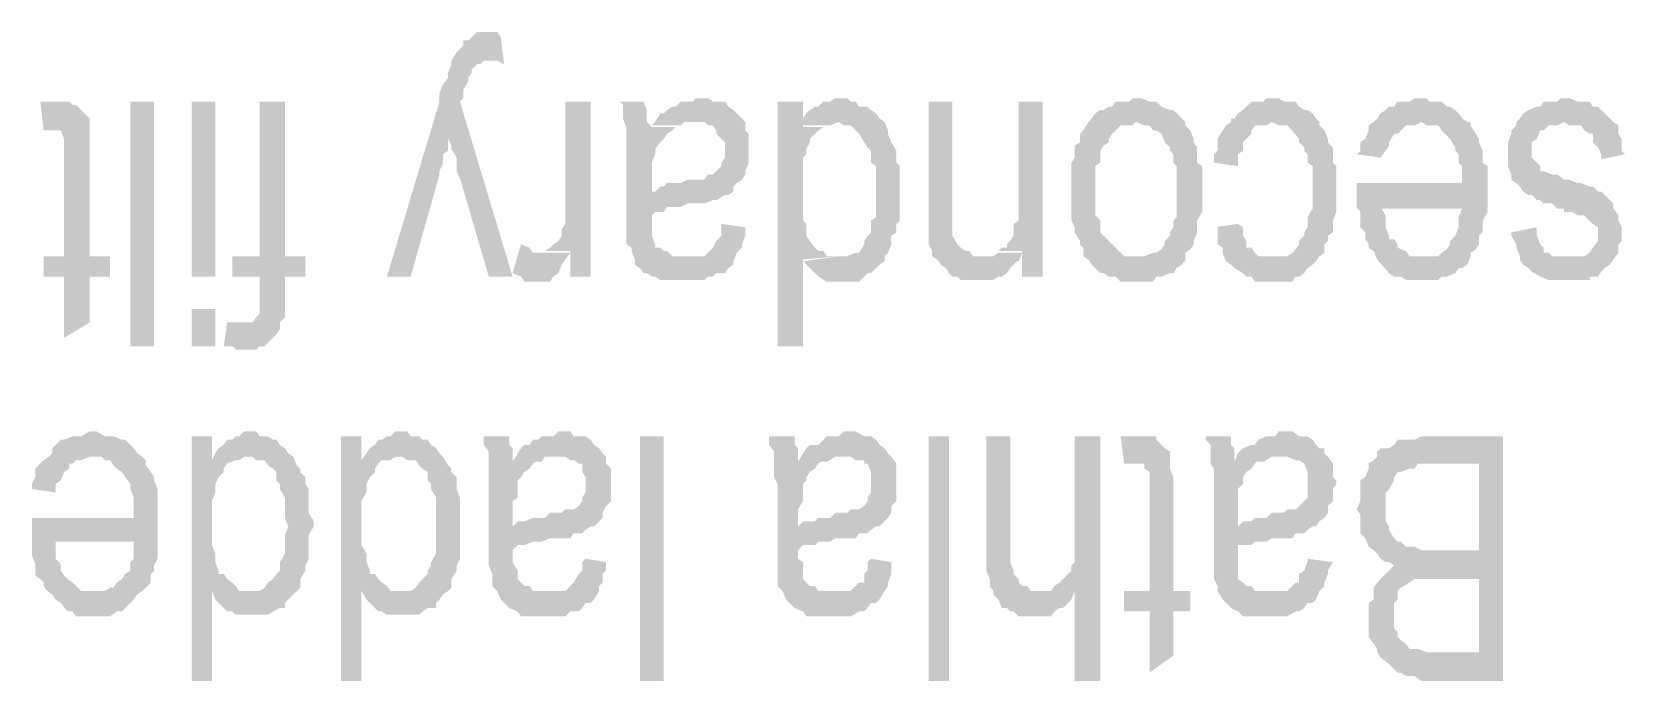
# Model space of a CAD drawing. Header units: feet. Extents: x -99009 to 3252343, y -11094690 to 9035152.
# Drawn here: x 1667632.8 to 1667961.6, y -1993788.1 to -1993654.2 of the extents above; entities that cross this region are included whole.
import ezdxf

# ---------------------------------------------------------------- set-up
doc = ezdxf.new("R2010")
doc.units = ezdxf.units.FT
doc.layers.add('H', color=7, linetype='Continuous', lineweight=0)

msp = doc.modelspace()

# ---------------------------------------------------------------- hatches: boundary and pattern name
at = {"layer": 'H', "linetype": 'Continuous'}
for points in [[(1667730.28041, -1993660.8868), (1667728.86943, -1993660.19125), (1667719.40992, -1993660.19125), (1667720.46318, -1993658.42256), (1667721.15873, -1993657.727), (1667721.85429, -1993657.03145), (1667721.85429, -1993655.97819), (1667722.90755, -1993655.97819), (1667723.6031, -1993655.28263), (1667724.65637, -1993654.22937), (1667728.86943, -1993654.22937), (1667729.56498, -1993655.28263), (1667730.28041, -1993660.8868)], [(1667706.09506, -1993704.70659), (1667716.94567, -1993668.59749), (1667716.94567, -1993666.84868), (1667717.6611, -1993665.07998), (1667718.71436, -1993663.68888), (1667718.71436, -1993662.63562), (1667719.40992, -1993660.8868), (1667719.40992, -1993660.19125), (1667726.06735, -1993660.19125), (1667725.37179, -1993660.8868), (1667724.65637, -1993660.8868), (1667723.6031, -1993661.94006), (1667723.6031, -1993662.63562), (1667722.90755, -1993663.68888), (1667722.90755, -1993664.38443), (1667721.85429, -1993666.13325), (1667721.85429, -1993667.90194), (1667721.15873, -1993668.59749), (1667718.71436, -1993676.30819), (1667718.71436, -1993678.75256), (1667717.6611, -1993679.46798), (1667717.6611, -1993681.2168), (1667716.94567, -1993682.96562), (1667716.94567, -1993683.66117), (1667710.9838, -1993704.70659), (1667706.09506, -1993704.70659)], [(1667635.26796, -1993674.55937), (1667634.5724, -1993668.59749), (1667640.53428, -1993668.59749), (1667641.22983, -1993669.29304), (1667641.94526, -1993669.29304), (1667642.99852, -1993670.34631), (1667643.69408, -1993671.04186), (1667644.74734, -1993672.09513), (1667644.74734, -1993674.55937), (1667635.26796, -1993674.55937)], [(1667653.15359, -1993719.07472), (1667653.15359, -1993668.59749), (1667658.0622, -1993668.59749), (1667658.0622, -1993719.07472), (1667653.15359, -1993719.07472)], [(1667665.77289, -1993704.70659), (1667665.77289, -1993668.59749), (1667670.68151, -1993668.59749), (1667670.68151, -1993704.70659), (1667665.77289, -1993704.70659)], [(1667678.3922, -1993714.16611), (1667679.08775, -1993713.11284), (1667679.80318, -1993712.41729), (1667679.80318, -1993704.70659), (1667674.17914, -1993704.70659), (1667674.17914, -1993700.49353), (1667679.80318, -1993700.49353), (1667679.80318, -1993668.59749), (1667685.04963, -1993668.59749), (1667685.04963, -1993700.49353), (1667689.26269, -1993700.49353), (1667689.26269, -1993704.70659), (1667685.04963, -1993704.70659), (1667685.04963, -1993713.11284), (1667683.99637, -1993714.16611), (1667678.3922, -1993714.16611)], [(1667727.12061, -1993704.70659), (1667721.15873, -1993684.37659), (1667720.46318, -1993682.96562), (1667720.46318, -1993680.16353), (1667719.40992, -1993678.41472), (1667719.40992, -1993677.69929), (1667718.71436, -1993676.30819), (1667721.15873, -1993668.59749), (1667732.02922, -1993704.70659), (1667727.12061, -1993704.70659)], [(1667743.95298, -1993704.70659), (1667743.95298, -1993699.44027), (1667738.68665, -1993699.44027), (1667739.73992, -1993698.74472), (1667740.43547, -1993698.04917), (1667741.48873, -1993697.33374), (1667742.18429, -1993696.28048), (1667742.18429, -1993694.88937), (1667742.89971, -1993693.83611), (1667742.89971, -1993668.59749), (1667748.14616, -1993668.59749), (1667748.14616, -1993704.70659), (1667743.95298, -1993704.70659)], [(1667762.51429, -1993705.40215), (1667761.46102, -1993704.70659), (1667760.76547, -1993704.70659), (1667759.71221, -1993703.99117), (1667759.01665, -1993703.99117), (1667758.3211, -1993702.9379), (1667757.26784, -1993702.24235), (1667757.26784, -1993701.18909), (1667756.57228, -1993699.44027), (1667756.57228, -1993698.74472), (1667755.51902, -1993698.04917), (1667755.51902, -1993673.84394), (1667754.80359, -1993672.09513), (1667754.80359, -1993669.29304), (1667754.10804, -1993668.59749), (1667759.01665, -1993668.59749), (1667759.71221, -1993670.34631), (1667759.71221, -1993672.81055), (1667760.76547, -1993673.84394), (1667765.67408, -1993673.84394), (1667764.97853, -1993674.55937), (1667763.92527, -1993675.25492), (1667763.22971, -1993676.30819), (1667762.51429, -1993677.00374), (1667761.46102, -1993678.41472), (1667761.46102, -1993679.46798), (1667760.76547, -1993681.2168), (1667760.76547, -1993687.17868), (1667776.54457, -1993687.87423), (1667775.84902, -1993687.87423), (1667774.08033, -1993688.92749), (1667773.38478, -1993688.92749), (1667771.63596, -1993689.62305), (1667768.13832, -1993689.62305), (1667766.72735, -1993690.3186), (1667763.92527, -1993690.3186), (1667763.22971, -1993691.37186), (1667761.46102, -1993691.37186), (1667760.76547, -1993692.08729), (1667760.76547, -1993696.28048), (1667761.46102, -1993698.04917), (1667761.46102, -1993698.74472), (1667762.51429, -1993698.74472), (1667763.22971, -1993699.44027), (1667763.92527, -1993699.44027), (1667764.97853, -1993700.49353), (1667767.4229, -1993700.49353), (1667777.59784, -1993701.18909), (1667777.59784, -1993702.24235), (1667776.54457, -1993702.9379), (1667775.84902, -1993703.99117), (1667774.08033, -1993703.99117), (1667773.38478, -1993704.70659), (1667772.33151, -1993704.70659), (1667771.63596, -1993705.40215), (1667762.51429, -1993705.40215)], [(1667776.54457, -1993687.87423), (1667760.76547, -1993687.17868), (1667761.46102, -1993687.17868), (1667762.51429, -1993686.12541), (1667763.22971, -1993686.12541), (1667763.92527, -1993685.42986), (1667766.72735, -1993685.42986), (1667768.13832, -1993684.71443), (1667771.63596, -1993684.71443), (1667772.33151, -1993683.66117), (1667773.38478, -1993683.66117), (1667774.08033, -1993682.96562), (1667775.13359, -1993681.91235), (1667775.13359, -1993681.2168), (1667775.84902, -1993680.16353), (1667775.84902, -1993677.00374), (1667775.13359, -1993676.30819), (1667774.08033, -1993675.25492), (1667774.08033, -1993674.55937), (1667773.38478, -1993673.5061), (1667772.33151, -1993673.5061), (1667771.63596, -1993672.81055), (1667761.46102, -1993672.81055), (1667762.51429, -1993671.04186), (1667763.22971, -1993671.04186), (1667763.92527, -1993670.34631), (1667764.97853, -1993669.65076), (1667765.67408, -1993669.65076), (1667766.72735, -1993668.59749), (1667769.19159, -1993668.59749), (1667769.88714, -1993667.90194), (1667772.33151, -1993667.90194), (1667773.38478, -1993668.59749), (1667775.84902, -1993668.59749), (1667776.54457, -1993669.65076), (1667777.59784, -1993670.34631), (1667778.29339, -1993671.04186), (1667779.34665, -1993672.09513), (1667780.04221, -1993672.81055), (1667780.04221, -1993674.55937), (1667780.75763, -1993675.25492), (1667780.75763, -1993681.2168), (1667780.04221, -1993682.96562), (1667780.04221, -1993683.66117), (1667779.34665, -1993684.71443), (1667778.29339, -1993685.42986), (1667777.59784, -1993686.12541), (1667777.59784, -1993687.17868), (1667776.54457, -1993687.87423)], [(1667786.69964, -1993719.07472), (1667786.69964, -1993668.59749), (1667791.96596, -1993668.59749), (1667791.96596, -1993673.84394), (1667796.17902, -1993673.84394), (1667795.12576, -1993674.55937), (1667794.4302, -1993675.25492), (1667793.37694, -1993676.30819), (1667793.37694, -1993677.00374), (1667792.66151, -1993678.41472), (1667792.66151, -1993679.46798), (1667791.96596, -1993680.16353), (1667791.96596, -1993693.14055), (1667792.66151, -1993693.83611), (1667792.66151, -1993696.28048), (1667793.37694, -1993697.33374), (1667794.4302, -1993698.74472), (1667795.12576, -1993699.44027), (1667796.17902, -1993699.44027), (1667796.87457, -1993700.49353), (1667799.31894, -1993700.49353), (1667791.96596, -1993701.18909), (1667791.96596, -1993719.07472), (1667786.69964, -1993719.07472)], [(1667791.96596, -1993673.5061), (1667791.96596, -1993672.09513), (1667792.66151, -1993671.04186), (1667793.37694, -1993670.34631), (1667794.4302, -1993669.65076), (1667795.12576, -1993669.65076), (1667796.17902, -1993668.59749), (1667797.57012, -1993668.59749), (1667798.62339, -1993667.90194), (1667801.08763, -1993667.90194), (1667801.78318, -1993668.59749), (1667802.83645, -1993668.59749), (1667803.532, -1993669.65076), (1667805.28082, -1993669.65076), (1667805.99624, -1993670.34631), (1667807.04951, -1993671.04186), (1667807.74506, -1993672.09513), (1667808.79833, -1993672.81055), (1667799.31894, -1993672.81055), (1667797.57012, -1993673.5061), (1667791.96596, -1993673.5061)], [(1667824.55756, -1993705.40215), (1667823.862, -1993704.70659), (1667822.80874, -1993704.70659), (1667822.11319, -1993703.99117), (1667821.41763, -1993702.9379), (1667820.36437, -1993702.24235), (1667819.66882, -1993701.18909), (1667818.61555, -1993700.49353), (1667818.61555, -1993699.44027), (1667817.90013, -1993698.04917), (1667817.90013, -1993668.59749), (1667822.80874, -1993668.59749), (1667822.80874, -1993696.28048), (1667823.862, -1993698.04917), (1667824.55756, -1993698.74472), (1667825.61082, -1993699.44027), (1667826.32625, -1993699.44027), (1667827.0218, -1993700.49353), (1667828.77062, -1993700.49353), (1667836.48131, -1993701.18909), (1667835.42804, -1993702.24235), (1667834.73249, -1993702.9379), (1667834.03694, -1993703.99117), (1667832.98367, -1993704.70659), (1667832.28812, -1993704.70659), (1667831.23486, -1993705.40215), (1667824.55756, -1993705.40215)], [(1667837.17686, -1993704.70659), (1667837.17686, -1993699.44027), (1667832.28812, -1993699.44027), (1667832.98367, -1993698.74472), (1667834.03694, -1993698.74472), (1667834.03694, -1993698.04917), (1667834.73249, -1993697.33374), (1667835.42804, -1993696.28048), (1667835.42804, -1993693.83611), (1667836.48131, -1993693.14055), (1667836.48131, -1993668.59749), (1667841.38992, -1993668.59749), (1667841.38992, -1993704.70659), (1667837.17686, -1993704.70659)], [(1667857.52674, -1993705.75986), (1667856.47347, -1993704.70659), (1667855.06249, -1993704.70659), (1667854.00923, -1993703.99117), (1667853.31368, -1993703.99117), (1667852.26041, -1993702.9379), (1667851.56486, -1993702.24235), (1667850.84943, -1993701.18909), (1667849.79617, -1993700.49353), (1667849.79617, -1993698.74472), (1667849.10062, -1993698.04917), (1667849.10062, -1993697.33374), (1667848.04735, -1993695.58492), (1667848.04735, -1993694.53166), (1667847.3518, -1993693.14055), (1667847.3518, -1993681.2168), (1667848.04735, -1993680.16353), (1667848.04735, -1993677.69929), (1667849.10062, -1993677.00374), (1667849.10062, -1993675.25492), (1667849.79617, -1993674.55937), (1667850.84943, -1993672.81055), (1667851.56486, -1993672.09513), (1667852.26041, -1993671.04186), (1667853.31368, -1993670.34631), (1667854.00923, -1993670.34631), (1667855.06249, -1993669.65076), (1667855.75805, -1993669.65076), (1667856.47347, -1993668.59749), (1667859.27555, -1993668.59749), (1667859.97111, -1993667.90194), (1667861.71992, -1993667.90194), (1667863.46874, -1993668.59749), (1667864.87972, -1993668.59749), (1667865.93298, -1993669.65076), (1667867.6818, -1993670.34631), (1667868.37735, -1993670.34631), (1667869.09278, -1993671.04186), (1667870.14604, -1993672.09513), (1667870.84159, -1993672.81055), (1667860.66666, -1993672.81055), (1667859.97111, -1993673.5061), (1667857.52674, -1993673.5061), (1667856.47347, -1993674.55937), (1667855.75805, -1993675.25492), (1667855.06249, -1993676.30819), (1667855.06249, -1993677.00374), (1667854.00923, -1993677.69929), (1667853.31368, -1993678.75256), (1667853.31368, -1993681.2168), (1667852.26041, -1993681.91235), (1667852.26041, -1993692.08729), (1667853.31368, -1993693.14055), (1667853.31368, -1993695.58492), (1667854.00923, -1993696.28048), (1667855.06249, -1993697.33374), (1667855.75805, -1993698.04917), (1667856.47347, -1993698.74472), (1667857.52674, -1993699.79798), (1667858.22229, -1993700.49353), (1667860.66666, -1993700.49353), (1667870.84159, -1993701.18909), (1667870.14604, -1993702.24235), (1667869.09278, -1993702.9379), (1667868.37735, -1993703.99117), (1667867.6818, -1993703.99117), (1667865.93298, -1993704.70659), (1667864.87972, -1993704.70659), (1667864.18417, -1993705.75986), (1667857.52674, -1993705.75986)], [(1667881.71208, -1993681.91235), (1667876.80347, -1993681.2168), (1667876.80347, -1993679.46798), (1667877.49902, -1993678.75256), (1667877.49902, -1993676.30819), (1667878.55229, -1993674.55937), (1667879.24784, -1993673.5061), (1667880.30111, -1993672.81055), (1667880.30111, -1993672.09513), (1667880.99666, -1993672.09513), (1667881.71208, -1993671.04186), (1667882.76535, -1993670.34631), (1667883.4609, -1993669.65076), (1667884.51417, -1993668.59749), (1667886.95854, -1993668.59749), (1667887.65409, -1993667.90194), (1667890.11833, -1993667.90194), (1667891.1716, -1993668.59749), (1667893.61597, -1993668.59749), (1667894.33139, -1993669.65076), (1667895.38466, -1993670.34631), (1667896.08021, -1993670.34631), (1667897.13347, -1993671.04186), (1667897.82902, -1993672.09513), (1667898.52458, -1993672.81055), (1667888.70735, -1993672.81055), (1667887.65409, -1993673.5061), (1667885.20972, -1993673.5061), (1667884.51417, -1993674.55937), (1667884.51417, -1993675.25492), (1667883.4609, -1993676.30819), (1667882.76535, -1993677.00374), (1667882.76535, -1993678.75256), (1667881.71208, -1993679.46798), (1667881.71208, -1993681.91235)], [(1667911.14388, -1993680.16353), (1667906.23527, -1993679.46798), (1667906.9507, -1993678.75256), (1667906.9507, -1993677.00374), (1667908.00396, -1993676.30819), (1667908.69951, -1993674.55937), (1667908.69951, -1993673.5061), (1667909.75278, -1993672.81055), (1667910.44833, -1993672.09513), (1667911.14388, -1993671.04186), (1667912.19715, -1993670.34631), (1667912.8927, -1993669.65076), (1667913.94597, -1993669.65076), (1667914.66139, -1993668.59749), (1667917.10576, -1993668.59749), (1667918.15903, -1993667.90194), (1667920.62327, -1993667.90194), (1667921.31882, -1993668.59749), (1667923.76319, -1993668.59749), (1667924.81646, -1993669.65076), (1667925.51201, -1993669.65076), (1667926.56527, -1993670.34631), (1667927.2807, -1993671.04186), (1667927.97625, -1993672.09513), (1667929.02952, -1993672.81055), (1667919.57, -1993672.81055), (1667918.15903, -1993673.5061), (1667916.41021, -1993673.5061), (1667915.35694, -1993674.55937), (1667914.66139, -1993675.25492), (1667913.94597, -1993675.25492), (1667912.8927, -1993677.00374), (1667912.8927, -1993677.69929), (1667912.19715, -1993678.75256), (1667911.14388, -1993680.16353)], [(1667959.17674, -1993701.18909), (1667950.05507, -1993700.49353), (1667953.21486, -1993700.49353), (1667954.26813, -1993699.79798), (1667954.96368, -1993698.74472), (1667956.01695, -1993697.33374), (1667956.01695, -1993694.53166), (1667954.96368, -1993693.83611), (1667954.26813, -1993693.14055), (1667953.21486, -1993692.08729), (1667951.80389, -1993692.08729), (1667950.75062, -1993691.37186), (1667949.0018, -1993691.37186), (1667949.0018, -1993690.67631), (1667947.6107, -1993690.67631), (1667946.55743, -1993689.62305), (1667944.80862, -1993689.62305), (1667944.09319, -1993688.92749), (1667943.39764, -1993688.92749), (1667942.34437, -1993687.87423), (1667941.64882, -1993687.87423), (1667940.59556, -1993687.17868), (1667939.9, -1993686.12541), (1667939.18458, -1993685.42986), (1667938.13131, -1993684.71443), (1667938.13131, -1993683.66117), (1667937.43576, -1993681.91235), (1667937.43576, -1993677.00374), (1667938.13131, -1993675.25492), (1667938.13131, -1993674.55937), (1667939.18458, -1993673.5061), (1667939.18458, -1993672.81055), (1667939.9, -1993672.09513), (1667940.59556, -1993671.04186), (1667941.64882, -1993670.34631), (1667943.39764, -1993669.65076), (1667944.09319, -1993669.65076), (1667944.80862, -1993668.59749), (1667947.6107, -1993668.59749), (1667948.30625, -1993667.90194), (1667950.05507, -1993667.90194), (1667951.80389, -1993668.59749), (1667954.26813, -1993668.59749), (1667954.96368, -1993669.65076), (1667956.01695, -1993669.65076), (1667956.7125, -1993670.34631), (1667957.42792, -1993671.04186), (1667958.48119, -1993672.09513), (1667959.17674, -1993672.81055), (1667949.0018, -1993672.81055), (1667947.6107, -1993673.5061), (1667945.86188, -1993673.5061), (1667944.80862, -1993674.55937), (1667944.09319, -1993674.55937), (1667943.39764, -1993676.30819), (1667942.34437, -1993677.00374), (1667942.34437, -1993680.16353), (1667943.39764, -1993681.2168), (1667944.09319, -1993681.91235), (1667944.09319, -1993682.96562), (1667944.80862, -1993682.96562), (1667946.55743, -1993683.66117), (1667947.6107, -1993683.66117), (1667949.0018, -1993684.71443), (1667950.05507, -1993684.71443), (1667951.80389, -1993685.42986), (1667952.51931, -1993685.42986), (1667954.26813, -1993686.12541), (1667954.96368, -1993686.12541), (1667956.01695, -1993687.17868), (1667956.7125, -1993687.17868), (1667957.42792, -1993687.87423), (1667958.48119, -1993688.92749), (1667959.17674, -1993689.62305), (1667959.17674, -1993690.67631), (1667960.23001, -1993692.08729), (1667960.23001, -1993693.14055), (1667960.92556, -1993694.53166), (1667960.92556, -1993697.33374), (1667960.23001, -1993698.04917), (1667960.23001, -1993699.79798), (1667959.17674, -1993701.18909)], [(1667760.76547, -1993673.5061), (1667761.46102, -1993672.81055), (1667767.4229, -1993672.81055), (1667766.72735, -1993673.5061), (1667760.76547, -1993673.5061)], [(1667796.87457, -1993705.75986), (1667795.12576, -1993704.70659), (1667794.4302, -1993703.99117), (1667793.37694, -1993702.9379), (1667792.66151, -1993702.24235), (1667791.96596, -1993701.5468), (1667799.31894, -1993700.49353), (1667801.08763, -1993700.49353), (1667802.83645, -1993699.79798), (1667803.532, -1993699.79798), (1667804.58527, -1993698.04917), (1667804.58527, -1993697.33374), (1667805.28082, -1993696.28048), (1667805.99624, -1993695.58492), (1667805.99624, -1993693.14055), (1667807.04951, -1993692.42513), (1667807.04951, -1993681.91235), (1667805.99624, -1993681.2168), (1667805.99624, -1993678.75256), (1667805.28082, -1993678.057), (1667804.58527, -1993677.00374), (1667803.532, -1993675.25492), (1667802.83645, -1993674.55937), (1667801.78318, -1993673.5061), (1667800.37221, -1993673.5061), (1667799.31894, -1993672.81055), (1667808.79833, -1993672.81055), (1667809.49388, -1993674.55937), (1667809.49388, -1993675.25492), (1667810.18943, -1993677.00374), (1667811.2427, -1993678.75256), (1667811.2427, -1993681.2168), (1667811.93825, -1993681.91235), (1667811.93825, -1993693.14055), (1667811.2427, -1993693.83611), (1667811.2427, -1993695.58492), (1667810.18943, -1993696.28048), (1667810.18943, -1993698.04917), (1667809.49388, -1993699.79798), (1667808.79833, -1993700.49353), (1667808.79833, -1993701.5468), (1667807.74506, -1993702.24235), (1667807.04951, -1993702.9379), (1667805.99624, -1993703.99117), (1667805.28082, -1993703.99117), (1667804.58527, -1993704.70659), (1667803.532, -1993705.75986), (1667796.87457, -1993705.75986)], [(1667870.84159, -1993701.5468), (1667860.66666, -1993700.49353), (1667862.41547, -1993700.49353), (1667864.18417, -1993699.79798), (1667864.87972, -1993699.79798), (1667865.93298, -1993699.08256), (1667866.62853, -1993698.04917), (1667866.62853, -1993697.33374), (1667867.6818, -1993696.28048), (1667867.6818, -1993695.58492), (1667868.37735, -1993694.53166), (1667868.37735, -1993693.14055), (1667869.09278, -1993692.42513), (1667869.09278, -1993681.91235), (1667868.37735, -1993681.2168), (1667868.37735, -1993679.46798), (1667867.6818, -1993678.75256), (1667867.6818, -1993678.057), (1667866.62853, -1993677.00374), (1667865.93298, -1993675.25492), (1667864.87972, -1993674.55937), (1667864.18417, -1993674.55937), (1667863.46874, -1993673.5061), (1667862.41547, -1993673.5061), (1667860.66666, -1993672.81055), (1667870.84159, -1993672.81055), (1667870.84159, -1993673.5061), (1667871.89486, -1993674.55937), (1667872.59041, -1993676.30819), (1667872.59041, -1993677.00374), (1667873.28596, -1993678.057), (1667873.28596, -1993681.2168), (1667874.33923, -1993681.91235), (1667874.33923, -1993691.37186), (1667873.28596, -1993693.14055), (1667873.28596, -1993695.58492), (1667872.59041, -1993697.33374), (1667872.59041, -1993698.04917), (1667871.89486, -1993699.08256), (1667870.84159, -1993699.79798), (1667870.84159, -1993701.5468)], [(1667885.20972, -1993705.75986), (1667884.51417, -1993704.70659), (1667883.4609, -1993704.70659), (1667882.76535, -1993703.99117), (1667880.99666, -1993702.9379), (1667880.30111, -1993702.24235), (1667879.24784, -1993701.5468), (1667888.70735, -1993700.49353), (1667891.86715, -1993700.49353), (1667892.92041, -1993699.79798), (1667893.61597, -1993699.08256), (1667894.33139, -1993698.04917), (1667894.33139, -1993697.33374), (1667895.38466, -1993696.28048), (1667895.38466, -1993695.58492), (1667896.08021, -1993694.53166), (1667896.08021, -1993692.42513), (1667897.13347, -1993690.67631), (1667897.13347, -1993681.91235), (1667896.08021, -1993681.2168), (1667896.08021, -1993679.46798), (1667895.38466, -1993678.75256), (1667895.38466, -1993678.057), (1667894.33139, -1993677.00374), (1667894.33139, -1993676.30819), (1667892.92041, -1993674.55937), (1667891.86715, -1993673.5061), (1667890.11833, -1993673.5061), (1667888.70735, -1993672.81055), (1667898.52458, -1993672.81055), (1667898.52458, -1993673.5061), (1667899.57784, -1993674.55937), (1667900.27339, -1993676.30819), (1667900.27339, -1993677.00374), (1667901.32666, -1993678.057), (1667901.32666, -1993681.2168), (1667902.04208, -1993681.91235), (1667902.04208, -1993691.37186), (1667901.32666, -1993693.14055), (1667901.32666, -1993695.58492), (1667900.27339, -1993696.28048), (1667900.27339, -1993697.33374), (1667899.57784, -1993698.04917), (1667899.57784, -1993699.79798), (1667898.52458, -1993700.49353), (1667897.82902, -1993701.5468), (1667897.13347, -1993702.24235), (1667896.08021, -1993702.9379), (1667895.38466, -1993703.99117), (1667894.33139, -1993704.70659), (1667893.61597, -1993704.70659), (1667892.92041, -1993705.75986), (1667885.20972, -1993705.75986)], [(1667923.06764, -1993700.49353), (1667923.76319, -1993699.79798), (1667924.81646, -1993699.08256), (1667925.51201, -1993698.04917), (1667925.51201, -1993697.33374), (1667926.56527, -1993696.28048), (1667927.2807, -1993694.53166), (1667927.2807, -1993692.42513), (1667927.97625, -1993690.67631), (1667906.23527, -1993690.67631), (1667906.23527, -1993685.42986), (1667927.97625, -1993685.42986), (1667927.97625, -1993681.91235), (1667927.2807, -1993681.2168), (1667927.2807, -1993679.46798), (1667926.56527, -1993678.75256), (1667926.56527, -1993678.057), (1667925.51201, -1993676.30819), (1667923.76319, -1993674.55937), (1667923.06764, -1993673.5061), (1667920.62327, -1993673.5061), (1667919.57, -1993672.81055), (1667929.72507, -1993672.81055), (1667929.72507, -1993673.5061), (1667930.77833, -1993675.25492), (1667931.47388, -1993676.30819), (1667931.47388, -1993677.00374), (1667932.18931, -1993678.75256), (1667932.18931, -1993681.2168), (1667933.24257, -1993681.91235), (1667933.24257, -1993691.37186), (1667932.18931, -1993693.14055), (1667932.18931, -1993695.58492), (1667931.47388, -1993696.28048), (1667931.47388, -1993698.04917), (1667930.77833, -1993699.08256), (1667929.72507, -1993699.79798), (1667929.72507, -1993700.49353), (1667923.06764, -1993700.49353)], [(1667956.7125, -1993680.52125), (1667956.7125, -1993679.46798), (1667956.01695, -1993678.057), (1667954.96368, -1993677.00374), (1667954.96368, -1993675.25492), (1667954.26813, -1993675.25492), (1667953.21486, -1993674.55937), (1667952.51931, -1993673.5061), (1667950.05507, -1993673.5061), (1667949.0018, -1993672.81055), (1667959.17674, -1993672.81055), (1667960.23001, -1993673.5061), (1667960.23001, -1993675.25492), (1667960.92556, -1993676.30819), (1667960.92556, -1993678.75256), (1667961.62111, -1993679.46798), (1667956.7125, -1993680.52125)], [(1667639.48102, -1993717.3259), (1667639.48102, -1993704.70659), (1667635.26796, -1993704.70659), (1667635.26796, -1993700.49353), (1667639.48102, -1993700.49353), (1667639.48102, -1993676.30819), (1667638.78546, -1993674.55937), (1667644.74734, -1993674.55937), (1667644.74734, -1993700.49353), (1667648.94053, -1993700.49353), (1667648.94053, -1993704.70659), (1667644.74734, -1993704.70659), (1667644.74734, -1993714.16611), (1667639.48102, -1993717.3259)], [(1667916.41021, -1993705.40215), (1667915.35694, -1993704.70659), (1667913.94597, -1993704.70659), (1667912.8927, -1993703.99117), (1667910.44833, -1993701.18909), (1667909.75278, -1993699.44027), (1667908.69951, -1993698.74472), (1667908.69951, -1993698.04917), (1667908.00396, -1993696.9959), (1667908.00396, -1993695.58492), (1667906.9507, -1993694.53166), (1667906.9507, -1993691.37186), (1667906.23527, -1993690.3186), (1667911.14388, -1993690.3186), (1667912.19715, -1993692.08729), (1667912.19715, -1993694.53166), (1667912.8927, -1993696.28048), (1667912.8927, -1993696.9959), (1667913.94597, -1993696.9959), (1667914.66139, -1993698.04917), (1667914.66139, -1993698.74472), (1667916.41021, -1993699.44027), (1667917.10576, -1993700.49353), (1667929.72507, -1993700.49353), (1667929.02952, -1993702.24235), (1667927.97625, -1993702.9379), (1667927.2807, -1993702.9379), (1667926.56527, -1993703.99117), (1667924.81646, -1993704.70659), (1667923.76319, -1993704.70659), (1667923.06764, -1993705.40215), (1667916.41021, -1993705.40215)], [(1667777.59784, -1993701.5468), (1667767.4229, -1993700.49353), (1667771.63596, -1993700.49353), (1667772.33151, -1993699.79798), (1667773.38478, -1993698.74472), (1667774.08033, -1993697.33374), (1667775.13359, -1993696.28048), (1667775.13359, -1993693.83611), (1667780.04221, -1993694.53166), (1667780.04221, -1993696.28048), (1667779.34665, -1993698.04917), (1667779.34665, -1993698.74472), (1667778.29339, -1993699.79798), (1667777.59784, -1993701.5468)], [(1667879.24784, -1993701.5468), (1667878.55229, -1993699.79798), (1667878.55229, -1993698.74472), (1667877.49902, -1993698.04917), (1667877.49902, -1993694.53166), (1667876.80347, -1993694.53166), (1667881.71208, -1993693.83611), (1667882.76535, -1993694.53166), (1667882.76535, -1993696.28048), (1667883.4609, -1993697.33374), (1667883.4609, -1993698.74472), (1667884.51417, -1993698.74472), (1667885.20972, -1993699.79798), (1667885.90527, -1993700.49353), (1667888.70735, -1993700.49353), (1667879.24784, -1993701.5468)], [(1667945.86188, -1993705.40215), (1667944.09319, -1993704.70659), (1667942.34437, -1993703.65333), (1667941.64882, -1993702.9379), (1667940.59556, -1993702.24235), (1667939.9, -1993701.18909), (1667939.9, -1993700.49353), (1667939.18458, -1993698.74472), (1667939.18458, -1993698.04917), (1667938.13131, -1993696.28048), (1667938.13131, -1993695.58492), (1667943.39764, -1993694.53166), (1667943.39764, -1993696.28048), (1667944.09319, -1993698.04917), (1667944.80862, -1993698.74472), (1667944.80862, -1993699.79798), (1667945.86188, -1993699.79798), (1667946.55743, -1993700.49353), (1667950.05507, -1993700.49353), (1667959.17674, -1993701.18909), (1667958.48119, -1993702.24235), (1667957.42792, -1993702.9379), (1667956.7125, -1993703.65333), (1667956.01695, -1993704.70659), (1667954.26813, -1993704.70659), (1667954.26813, -1993705.40215), (1667945.86188, -1993705.40215)], [(1667734.47359, -1993705.75986), (1667733.77804, -1993704.70659), (1667732.02922, -1993703.99117), (1667733.77804, -1993698.04917), (1667735.52686, -1993698.74472), (1667736.22241, -1993699.79798), (1667743.95298, -1993699.79798), (1667742.89971, -1993701.18909), (1667742.18429, -1993702.24235), (1667741.48873, -1993703.99117), (1667740.43547, -1993704.70659), (1667739.73992, -1993705.75986), (1667734.47359, -1993705.75986)], [(1667836.48131, -1993701.5468), (1667828.77062, -1993700.49353), (1667831.23486, -1993700.49353), (1667832.28812, -1993699.79798), (1667837.17686, -1993699.79798), (1667836.48131, -1993701.5468)], [(1667665.77289, -1993719.07472), (1667665.77289, -1993711.36402), (1667670.68151, -1993711.36402), (1667670.68151, -1993719.07472), (1667665.77289, -1993719.07472)], [(1667674.89457, -1993719.77027), (1667674.17914, -1993719.07472), (1667672.43032, -1993719.07472), (1667673.12588, -1993714.16611), (1667683.99637, -1993714.16611), (1667683.99637, -1993715.55721), (1667683.30081, -1993716.61048), (1667682.60526, -1993717.3259), (1667681.552, -1993718.37917), (1667680.85644, -1993719.07472), (1667679.80318, -1993719.07472), (1667679.08775, -1993719.77027), (1667674.89457, -1993719.77027)], [(1667637.7322, -1993749.22194), (1667632.82359, -1993748.52639), (1667632.82359, -1993747.47313), (1667633.51914, -1993746.06215), (1667633.51914, -1993744.31333), (1667634.5724, -1993743.26007), (1667635.26796, -1993742.56451), (1667636.32122, -1993741.84909), (1667637.03665, -1993741.15354), (1667637.03665, -1993740.10027), (1667637.7322, -1993739.40472), (1667638.78546, -1993738.35145), (1667639.48102, -1993738.35145), (1667641.22983, -1993737.6559), (1667642.99852, -1993737.6559), (1667644.74734, -1993736.60264), (1667646.13845, -1993736.60264), (1667647.88726, -1993737.6559), (1667649.65595, -1993737.6559), (1667651.40477, -1993738.35145), (1667652.10032, -1993738.35145), (1667653.15359, -1993739.40472), (1667653.84914, -1993740.10027), (1667654.56457, -1993741.15354), (1667655.61783, -1993741.84909), (1667644.74734, -1993741.84909), (1667642.99852, -1993742.56451), (1667641.94526, -1993742.56451), (1667641.22983, -1993743.26007), (1667640.53428, -1993743.26007), (1667640.53428, -1993744.31333), (1667639.48102, -1993745.00888), (1667638.78546, -1993746.7577), (1667637.7322, -1993747.47313), (1667637.7322, -1993749.22194)], [(1667665.77289, -1993788.13313), (1667665.77289, -1993737.6559), (1667669.98595, -1993737.6559), (1667669.98595, -1993742.56451), (1667674.89457, -1993742.56451), (1667673.12588, -1993743.26007), (1667672.43032, -1993744.31333), (1667672.43032, -1993745.00888), (1667671.37706, -1993746.06215), (1667670.68151, -1993747.47313), (1667670.68151, -1993749.22194), (1667669.98595, -1993750.97076), (1667669.98595, -1993760.09243), (1667670.68151, -1993761.84125), (1667670.68151, -1993763.59007), (1667671.37706, -1993765.33888), (1667671.37706, -1993766.03444), (1667672.43032, -1993766.03444), (1667673.12588, -1993767.0877), (1667674.17914, -1993767.80313), (1667674.89457, -1993768.49868), (1667675.59012, -1993769.55194), (1667669.98595, -1993769.55194), (1667669.98595, -1993788.13313), (1667665.77289, -1993788.13313)], [(1667669.98595, -1993742.56451), (1667670.68151, -1993741.15354), (1667671.37706, -1993740.10027), (1667672.43032, -1993739.40472), (1667673.12588, -1993738.35145), (1667674.17914, -1993738.35145), (1667674.89457, -1993737.6559), (1667675.59012, -1993737.6559), (1667676.64338, -1993736.60264), (1667679.08775, -1993736.60264), (1667679.80318, -1993737.6559), (1667681.552, -1993737.6559), (1667682.60526, -1993738.35145), (1667683.30081, -1993738.35145), (1667683.99637, -1993739.40472), (1667685.04963, -1993740.10027), (1667685.74518, -1993741.15354), (1667686.79845, -1993741.84909), (1667676.64338, -1993741.84909), (1667675.59012, -1993742.56451), (1667669.98595, -1993742.56451)], [(1667696.61567, -1993788.13313), (1667696.61567, -1993737.6559), (1667700.82873, -1993737.6559), (1667700.82873, -1993742.56451), (1667705.04179, -1993742.56451), (1667704.32637, -1993743.26007), (1667703.63081, -1993744.31333), (1667703.63081, -1993745.00888), (1667702.57755, -1993746.06215), (1667701.882, -1993747.47313), (1667701.882, -1993749.22194), (1667700.82873, -1993750.97076), (1667700.82873, -1993760.09243), (1667701.882, -1993761.84125), (1667701.882, -1993763.59007), (1667702.57755, -1993765.33888), (1667702.57755, -1993766.03444), (1667703.63081, -1993766.03444), (1667704.32637, -1993767.0877), (1667705.04179, -1993767.80313), (1667706.09506, -1993768.49868), (1667706.79061, -1993769.55194), (1667700.82873, -1993769.55194), (1667700.82873, -1993788.13313), (1667696.61567, -1993788.13313)], [(1667700.82873, -1993742.56451), (1667701.882, -1993741.15354), (1667702.57755, -1993740.10027), (1667703.63081, -1993739.40472), (1667704.32637, -1993738.35145), (1667705.04179, -1993738.35145), (1667706.09506, -1993737.6559), (1667706.79061, -1993737.6559), (1667707.84387, -1993736.60264), (1667710.28824, -1993736.60264), (1667710.9838, -1993737.6559), (1667712.75249, -1993737.6559), (1667713.44804, -1993738.35145), (1667714.5013, -1993738.35145), (1667715.19686, -1993739.40472), (1667716.25012, -1993740.10027), (1667716.94567, -1993741.15354), (1667717.6611, -1993741.84909), (1667707.84387, -1993741.84909), (1667706.79061, -1993742.56451), (1667700.82873, -1993742.56451)], [(1667733.77804, -1993774.7984), (1667733.08249, -1993773.765), (1667731.33367, -1993773.04958), (1667730.28041, -1993771.99631), (1667729.56498, -1993771.30076), (1667728.86943, -1993769.55194), (1667727.81616, -1993768.49868), (1667727.81616, -1993766.03444), (1667727.12061, -1993764.28562), (1667727.12061, -1993740.79582), (1667726.06735, -1993739.40472), (1667726.06735, -1993737.6559), (1667731.33367, -1993737.6559), (1667731.33367, -1993739.40472), (1667732.02922, -1993740.10027), (1667732.02922, -1993742.56451), (1667737.27567, -1993742.56451), (1667736.22241, -1993743.26007), (1667735.52686, -1993744.31333), (1667734.47359, -1993745.00888), (1667733.77804, -1993746.06215), (1667733.08249, -1993746.7577), (1667733.08249, -1993750.27521), (1667732.02922, -1993750.97076), (1667732.02922, -1993756.23709), (1667748.14616, -1993756.23709), (1667747.0929, -1993756.93264), (1667746.39735, -1993757.62819), (1667744.64853, -1993757.62819), (1667743.95298, -1993758.68146), (1667739.73992, -1993758.68146), (1667737.9911, -1993759.37701), (1667736.22241, -1993759.37701), (1667734.47359, -1993760.09243), (1667733.08249, -1993760.09243), (1667732.02922, -1993761.1457), (1667732.02922, -1993763.59007), (1667733.08249, -1993765.33888), (1667733.08249, -1993767.0877), (1667733.77804, -1993767.80313), (1667734.47359, -1993768.49868), (1667735.52686, -1993768.49868), (1667736.22241, -1993769.55194), (1667749.89498, -1993769.55194), (1667748.84172, -1993771.30076), (1667748.14616, -1993771.99631), (1667747.0929, -1993771.99631), (1667746.39735, -1993773.04958), (1667745.70179, -1993773.765), (1667743.95298, -1993773.765), (1667742.89971, -1993774.7984), (1667733.77804, -1993774.7984)], [(1667732.02922, -1993756.23709), (1667733.08249, -1993755.18382), (1667734.47359, -1993755.18382), (1667736.22241, -1993754.4684), (1667738.68665, -1993754.4684), (1667739.73992, -1993753.41513), (1667742.18429, -1993753.41513), (1667742.89971, -1993752.71958), (1667744.64853, -1993752.71958), (1667745.70179, -1993752.02403), (1667746.39735, -1993750.97076), (1667746.39735, -1993750.27521), (1667747.0929, -1993749.22194), (1667747.0929, -1993746.06215), (1667746.39735, -1993745.00888), (1667746.39735, -1993743.26007), (1667745.70179, -1993743.26007), (1667744.64853, -1993742.56451), (1667743.95298, -1993742.56451), (1667742.89971, -1993741.84909), (1667741.48873, -1993741.84909), (1667733.08249, -1993741.15354), (1667733.77804, -1993740.10027), (1667734.47359, -1993739.40472), (1667735.52686, -1993739.40472), (1667736.22241, -1993738.35145), (1667737.27567, -1993738.35145), (1667737.9911, -1993737.6559), (1667740.43547, -1993737.6559), (1667741.48873, -1993736.60264), (1667743.95298, -1993736.60264), (1667744.64853, -1993737.6559), (1667747.0929, -1993737.6559), (1667748.14616, -1993738.35145), (1667748.84172, -1993739.40472), (1667749.89498, -1993740.10027), (1667750.61041, -1993741.15354), (1667751.30596, -1993741.84909), (1667751.30596, -1993743.26007), (1667752.35922, -1993744.31333), (1667752.35922, -1993750.97076), (1667751.30596, -1993752.02403), (1667750.61041, -1993753.41513), (1667750.61041, -1993754.4684), (1667749.89498, -1993755.18382), (1667748.84172, -1993756.23709), (1667732.02922, -1993756.23709)], [(1667758.3211, -1993788.13313), (1667758.3211, -1993737.6559), (1667763.22971, -1993737.6559), (1667763.22971, -1993788.13313), (1667758.3211, -1993788.13313)], [(1667792.66151, -1993774.7984), (1667791.96596, -1993773.765), (1667790.21714, -1993773.04958), (1667789.16388, -1993771.99631), (1667788.46833, -1993771.30076), (1667787.7529, -1993769.55194), (1667786.69964, -1993768.49868), (1667786.69964, -1993747.47313), (1667786.00408, -1993746.06215), (1667786.00408, -1993740.79582), (1667784.95082, -1993739.40472), (1667784.95082, -1993737.6559), (1667790.21714, -1993737.6559), (1667790.21714, -1993739.40472), (1667790.9127, -1993740.10027), (1667790.9127, -1993742.56451), (1667796.17902, -1993742.56451), (1667795.12576, -1993743.26007), (1667794.4302, -1993744.31333), (1667793.37694, -1993745.00888), (1667792.66151, -1993746.06215), (1667792.66151, -1993746.7577), (1667791.96596, -1993747.47313), (1667791.96596, -1993750.97076), (1667790.9127, -1993752.71958), (1667790.9127, -1993756.23709), (1667807.04951, -1993756.23709), (1667805.99624, -1993756.93264), (1667805.28082, -1993757.62819), (1667803.532, -1993757.62819), (1667802.83645, -1993758.68146), (1667798.62339, -1993758.68146), (1667797.57012, -1993759.37701), (1667795.12576, -1993759.37701), (1667794.4302, -1993760.09243), (1667791.96596, -1993760.09243), (1667790.9127, -1993761.1457), (1667790.9127, -1993762.89452), (1667791.96596, -1993763.59007), (1667791.96596, -1993767.0877), (1667792.66151, -1993767.80313), (1667793.37694, -1993768.49868), (1667794.4302, -1993768.49868), (1667795.12576, -1993769.55194), (1667808.79833, -1993769.55194), (1667807.74506, -1993771.30076), (1667807.04951, -1993771.99631), (1667805.99624, -1993771.99631), (1667805.28082, -1993773.04958), (1667804.58527, -1993773.765), (1667803.532, -1993773.765), (1667801.78318, -1993774.7984), (1667792.66151, -1993774.7984)], [(1667790.9127, -1993756.23709), (1667791.96596, -1993755.18382), (1667794.4302, -1993755.18382), (1667795.12576, -1993754.4684), (1667797.57012, -1993754.4684), (1667798.62339, -1993753.41513), (1667801.08763, -1993753.41513), (1667801.78318, -1993752.71958), (1667803.532, -1993752.71958), (1667804.58527, -1993752.02403), (1667805.28082, -1993750.97076), (1667805.28082, -1993750.27521), (1667805.99624, -1993749.22194), (1667805.99624, -1993745.00888), (1667805.28082, -1993743.26007), (1667804.58527, -1993743.26007), (1667804.58527, -1993742.56451), (1667802.83645, -1993742.56451), (1667801.78318, -1993741.84909), (1667800.37221, -1993741.84909), (1667791.96596, -1993741.15354), (1667792.66151, -1993740.10027), (1667793.37694, -1993739.40472), (1667795.12576, -1993739.40472), (1667796.17902, -1993738.35145), (1667796.87457, -1993737.6559), (1667799.31894, -1993737.6559), (1667800.37221, -1993736.60264), (1667802.83645, -1993736.60264), (1667804.58527, -1993737.6559), (1667805.99624, -1993737.6559), (1667807.04951, -1993738.35145), (1667807.74506, -1993739.40472), (1667808.79833, -1993740.10027), (1667809.49388, -1993741.15354), (1667810.18943, -1993741.84909), (1667811.2427, -1993743.26007), (1667811.2427, -1993750.97076), (1667810.18943, -1993752.02403), (1667810.18943, -1993753.41513), (1667809.49388, -1993754.4684), (1667808.79833, -1993755.18382), (1667807.74506, -1993756.23709), (1667790.9127, -1993756.23709)], [(1667817.90013, -1993788.13313), (1667817.90013, -1993737.6559), (1667822.11319, -1993737.6559), (1667822.11319, -1993788.13313), (1667817.90013, -1993788.13313)], [(1667836.48131, -1993774.7984), (1667835.42804, -1993773.765), (1667834.73249, -1993773.765), (1667834.03694, -1993773.04958), (1667832.98367, -1993773.04958), (1667832.28812, -1993771.30076), (1667831.23486, -1993770.2475), (1667831.23486, -1993769.55194), (1667830.51943, -1993768.49868), (1667830.51943, -1993767.0877), (1667829.82388, -1993765.33888), (1667829.82388, -1993737.6559), (1667834.73249, -1993737.6559), (1667834.73249, -1993763.59007), (1667835.42804, -1993765.33888), (1667835.42804, -1993766.03444), (1667836.48131, -1993767.0877), (1667836.48131, -1993767.80313), (1667837.17686, -1993768.49868), (1667838.23013, -1993768.49868), (1667838.94555, -1993769.55194), (1667848.04735, -1993769.55194), (1667847.3518, -1993771.30076), (1667846.65625, -1993771.99631), (1667845.60298, -1993773.04958), (1667844.90743, -1993773.04958), (1667843.85416, -1993773.765), (1667843.13874, -1993774.7984), (1667836.48131, -1993774.7984)], [(1667848.04735, -1993788.13313), (1667848.04735, -1993769.55194), (1667843.13874, -1993769.55194), (1667843.85416, -1993768.49868), (1667844.90743, -1993767.80313), (1667845.60298, -1993767.0877), (1667846.65625, -1993766.03444), (1667847.3518, -1993765.33888), (1667847.3518, -1993764.28562), (1667848.04735, -1993763.59007), (1667848.04735, -1993737.6559), (1667853.31368, -1993737.6559), (1667853.31368, -1993788.13313), (1667848.04735, -1993788.13313)], [(1667858.22229, -1993743.26007), (1667857.52674, -1993737.6559), (1667864.87972, -1993737.6559), (1667864.87972, -1993738.35145), (1667865.93298, -1993739.40472), (1667866.62853, -1993740.10027), (1667867.6818, -1993740.79582), (1667867.6818, -1993742.56451), (1667859.97111, -1993743.26007), (1667858.22229, -1993743.26007)], [(1667882.76535, -1993774.7984), (1667881.71208, -1993773.765), (1667880.30111, -1993773.04958), (1667879.24784, -1993771.99631), (1667878.55229, -1993771.30076), (1667877.49902, -1993769.55194), (1667877.49902, -1993768.49868), (1667876.80347, -1993767.0877), (1667876.80347, -1993744.31333), (1667876.08805, -1993743.26007), (1667876.08805, -1993739.40472), (1667875.03478, -1993738.35145), (1667875.03478, -1993737.6559), (1667880.30111, -1993737.6559), (1667880.30111, -1993739.40472), (1667880.99666, -1993740.10027), (1667880.99666, -1993742.56451), (1667885.90527, -1993742.56451), (1667885.20972, -1993743.26007), (1667884.51417, -1993744.31333), (1667883.4609, -1993745.00888), (1667882.76535, -1993746.06215), (1667882.76535, -1993747.47313), (1667881.71208, -1993748.52639), (1667881.71208, -1993756.23709), (1667897.13347, -1993756.23709), (1667896.08021, -1993756.93264), (1667895.38466, -1993757.62819), (1667893.61597, -1993757.62819), (1667892.92041, -1993758.68146), (1667888.70735, -1993758.68146), (1667887.65409, -1993759.37701), (1667885.20972, -1993759.37701), (1667884.51417, -1993760.09243), (1667881.71208, -1993760.09243), (1667881.71208, -1993767.0877), (1667882.76535, -1993767.80313), (1667883.4609, -1993768.49868), (1667884.51417, -1993768.49868), (1667885.20972, -1993769.55194), (1667898.52458, -1993769.55194), (1667897.82902, -1993771.30076), (1667897.13347, -1993771.99631), (1667896.08021, -1993771.99631), (1667895.38466, -1993773.04958), (1667894.33139, -1993773.765), (1667893.61597, -1993773.765), (1667891.86715, -1993774.7984), (1667882.76535, -1993774.7984)], [(1667881.71208, -1993756.23709), (1667882.76535, -1993755.18382), (1667884.51417, -1993755.18382), (1667885.20972, -1993754.4684), (1667887.65409, -1993754.4684), (1667888.70735, -1993753.41513), (1667891.1716, -1993753.41513), (1667891.86715, -1993752.71958), (1667893.61597, -1993752.71958), (1667894.33139, -1993752.02403), (1667895.38466, -1993750.97076), (1667896.08021, -1993750.27521), (1667896.08021, -1993745.00888), (1667895.38466, -1993743.26007), (1667894.33139, -1993742.56451), (1667893.61597, -1993742.56451), (1667891.86715, -1993741.84909), (1667890.11833, -1993741.84909), (1667881.71208, -1993741.15354), (1667882.76535, -1993740.10027), (1667884.51417, -1993739.40472), (1667885.20972, -1993739.40472), (1667885.90527, -1993738.35145), (1667887.65409, -1993737.6559), (1667889.42278, -1993737.6559), (1667890.11833, -1993736.60264), (1667892.92041, -1993736.60264), (1667894.33139, -1993737.6559), (1667896.08021, -1993737.6559), (1667897.13347, -1993738.35145), (1667897.82902, -1993739.40472), (1667898.52458, -1993740.10027), (1667899.57784, -1993740.10027), (1667899.57784, -1993741.15354), (1667900.27339, -1993741.84909), (1667901.32666, -1993743.26007), (1667901.32666, -1993746.06215), (1667902.04208, -1993746.7577), (1667902.04208, -1993747.47313), (1667901.32666, -1993748.52639), (1667901.32666, -1993750.97076), (1667900.27339, -1993752.02403), (1667900.27339, -1993753.41513), (1667899.57784, -1993754.4684), (1667898.52458, -1993755.18382), (1667897.82902, -1993756.23709), (1667881.71208, -1993756.23709)], [(1667919.57, -1993788.13313), (1667918.15903, -1993787.07986), (1667916.41021, -1993787.07986), (1667915.35694, -1993786.38431), (1667914.66139, -1993786.38431), (1667913.94597, -1993785.66889), (1667912.8927, -1993784.61562), (1667911.14388, -1993783.22452), (1667910.44833, -1993782.17125), (1667931.47388, -1993782.17125), (1667931.47388, -1993767.0877), (1667912.19715, -1993766.03444), (1667912.8927, -1993765.33888), (1667913.94597, -1993764.28562), (1667912.8927, -1993763.59007), (1667912.19715, -1993763.59007), (1667911.14388, -1993762.89452), (1667910.44833, -1993761.84125), (1667909.75278, -1993761.1457), (1667931.47388, -1993761.1457), (1667931.47388, -1993743.26007), (1667908.69951, -1993743.26007), (1667909.75278, -1993742.56451), (1667910.44833, -1993741.84909), (1667910.44833, -1993740.79582), (1667911.14388, -1993740.10027), (1667912.8927, -1993740.10027), (1667913.94597, -1993739.40472), (1667914.66139, -1993738.35145), (1667918.15903, -1993738.35145), (1667919.57, -1993737.6559), (1667936.3825, -1993737.6559), (1667936.3825, -1993788.13313), (1667919.57, -1993788.13313)], [(1667647.88726, -1993769.55194), (1667648.94053, -1993768.85639), (1667649.65595, -1993768.85639), (1667650.35151, -1993767.80313), (1667651.40477, -1993767.0877), (1667652.10032, -1993766.03444), (1667653.15359, -1993765.33888), (1667653.15359, -1993763.59007), (1667653.84914, -1993762.89452), (1667653.84914, -1993759.37701), (1667632.82359, -1993759.37701), (1667632.82359, -1993754.4684), (1667653.84914, -1993754.4684), (1667653.84914, -1993750.27521), (1667653.15359, -1993748.52639), (1667653.15359, -1993747.47313), (1667652.10032, -1993746.06215), (1667651.40477, -1993745.00888), (1667650.35151, -1993744.31333), (1667649.65595, -1993743.61778), (1667648.94053, -1993742.56451), (1667647.88726, -1993742.56451), (1667647.19171, -1993741.84909), (1667655.61783, -1993741.84909), (1667656.31338, -1993742.56451), (1667656.31338, -1993743.61778), (1667657.36665, -1993745.00888), (1667658.0622, -1993746.06215), (1667658.0622, -1993746.7577), (1667658.75775, -1993748.52639), (1667658.75775, -1993762.89452), (1667658.0622, -1993764.28562), (1667658.0622, -1993765.33888), (1667657.36665, -1993766.03444), (1667657.36665, -1993767.80313), (1667656.31338, -1993768.85639), (1667655.61783, -1993769.55194), (1667647.88726, -1993769.55194)], [(1667674.89457, -1993774.46056), (1667674.17914, -1993773.765), (1667673.12588, -1993773.765), (1667672.43032, -1993773.04958), (1667671.37706, -1993771.99631), (1667670.68151, -1993771.30076), (1667669.98595, -1993769.55194), (1667679.80318, -1993769.55194), (1667680.85644, -1993768.85639), (1667681.552, -1993767.80313), (1667682.60526, -1993767.0877), (1667683.30081, -1993766.03444), (1667683.99637, -1993765.33888), (1667683.99637, -1993763.59007), (1667685.04963, -1993761.84125), (1667685.04963, -1993757.9859), (1667685.74518, -1993756.23709), (1667685.04963, -1993754.4684), (1667685.04963, -1993750.27521), (1667683.99637, -1993748.52639), (1667683.99637, -1993747.47313), (1667683.30081, -1993746.7577), (1667683.30081, -1993745.00888), (1667682.60526, -1993744.31333), (1667681.552, -1993743.61778), (1667680.85644, -1993742.56451), (1667679.08775, -1993742.56451), (1667678.3922, -1993741.84909), (1667686.79845, -1993741.84909), (1667687.51387, -1993743.61778), (1667688.20943, -1993744.31333), (1667688.20943, -1993745.00888), (1667689.26269, -1993746.06215), (1667689.26269, -1993747.47313), (1667689.95824, -1993748.52639), (1667689.95824, -1993753.41513), (1667691.01151, -1993755.18382), (1667691.01151, -1993756.23709), (1667689.95824, -1993757.9859), (1667689.95824, -1993762.89452), (1667689.26269, -1993764.28562), (1667689.26269, -1993765.33888), (1667688.20943, -1993767.0877), (1667688.20943, -1993768.85639), (1667687.51387, -1993769.55194), (1667686.79845, -1993770.2475), (1667685.74518, -1993771.30076), (1667685.04963, -1993771.99631), (1667685.04963, -1993773.04958), (1667683.99637, -1993773.04958), (1667682.60526, -1993773.765), (1667681.552, -1993774.46056), (1667674.89457, -1993774.46056)], [(1667706.09506, -1993774.46056), (1667705.04179, -1993773.765), (1667704.32637, -1993773.765), (1667703.63081, -1993773.04958), (1667702.57755, -1993771.99631), (1667701.882, -1993771.30076), (1667700.82873, -1993769.55194), (1667710.9838, -1993769.55194), (1667712.03706, -1993768.85639), (1667712.75249, -1993767.80313), (1667713.44804, -1993767.0877), (1667714.5013, -1993766.03444), (1667714.5013, -1993765.33888), (1667715.19686, -1993764.28562), (1667715.19686, -1993763.59007), (1667716.25012, -1993761.84125), (1667716.25012, -1993750.27521), (1667715.19686, -1993748.52639), (1667715.19686, -1993747.47313), (1667714.5013, -1993746.7577), (1667714.5013, -1993745.00888), (1667713.44804, -1993744.31333), (1667712.75249, -1993743.61778), (1667712.03706, -1993742.56451), (1667710.28824, -1993742.56451), (1667709.23498, -1993741.84909), (1667717.6611, -1993741.84909), (1667718.71436, -1993743.61778), (1667719.40992, -1993744.31333), (1667719.40992, -1993745.00888), (1667720.46318, -1993746.06215), (1667720.46318, -1993748.52639), (1667721.15873, -1993750.27521), (1667721.15873, -1993762.89452), (1667720.46318, -1993764.28562), (1667720.46318, -1993765.33888), (1667719.40992, -1993767.0877), (1667719.40992, -1993768.85639), (1667718.71436, -1993769.55194), (1667717.6611, -1993770.2475), (1667716.94567, -1993771.30076), (1667716.25012, -1993771.99631), (1667716.25012, -1993773.04958), (1667714.5013, -1993773.04958), (1667713.44804, -1993773.765), (1667712.75249, -1993774.46056), (1667706.09506, -1993774.46056)], [(1667732.02922, -1993742.90235), (1667733.08249, -1993741.15354), (1667741.48873, -1993741.84909), (1667738.68665, -1993741.84909), (1667737.9911, -1993742.90235), (1667732.02922, -1993742.90235)], [(1667790.9127, -1993742.90235), (1667791.96596, -1993741.15354), (1667800.37221, -1993741.84909), (1667798.62339, -1993741.84909), (1667796.87457, -1993742.90235), (1667790.9127, -1993742.90235)], [(1667863.46874, -1993786.38431), (1667863.46874, -1993773.765), (1667858.22229, -1993773.765), (1667858.22229, -1993769.55194), (1667863.46874, -1993769.55194), (1667863.46874, -1993745.00888), (1667862.41547, -1993744.31333), (1667862.41547, -1993743.26007), (1667859.97111, -1993743.26007), (1667867.6818, -1993742.56451), (1667867.6818, -1993744.31333), (1667868.37735, -1993746.06215), (1667868.37735, -1993769.55194), (1667871.89486, -1993769.55194), (1667871.89486, -1993773.765), (1667868.37735, -1993773.765), (1667868.37735, -1993782.8668), (1667863.46874, -1993786.38431)], [(1667880.99666, -1993742.90235), (1667881.71208, -1993741.15354), (1667890.11833, -1993741.84909), (1667888.70735, -1993741.84909), (1667886.95854, -1993742.90235), (1667880.99666, -1993742.90235)], [(1667909.75278, -1993761.1457), (1667908.69951, -1993760.43027), (1667908.00396, -1993758.68146), (1667906.9507, -1993757.62819), (1667906.9507, -1993753.77284), (1667906.23527, -1993752.71958), (1667906.9507, -1993750.97076), (1667906.9507, -1993746.7577), (1667908.00396, -1993746.06215), (1667908.69951, -1993744.31333), (1667908.69951, -1993743.26007), (1667918.85458, -1993743.26007), (1667918.15903, -1993744.31333), (1667917.10576, -1993744.31333), (1667915.35694, -1993745.00888), (1667914.66139, -1993745.00888), (1667913.94597, -1993746.06215), (1667913.94597, -1993746.7577), (1667912.8927, -1993748.52639), (1667912.19715, -1993749.22194), (1667912.19715, -1993755.18382), (1667912.8927, -1993756.23709), (1667912.8927, -1993756.93264), (1667913.94597, -1993758.68146), (1667914.66139, -1993759.37701), (1667915.35694, -1993759.37701), (1667916.41021, -1993760.43027), (1667918.15903, -1993760.43027), (1667919.57, -1993761.1457), (1667909.75278, -1993761.1457)], [(1667641.94526, -1993774.7984), (1667641.22983, -1993773.765), (1667640.17657, -1993773.765), (1667638.78546, -1993771.99631), (1667637.7322, -1993771.30076), (1667637.03665, -1993770.2475), (1667635.98338, -1993769.55194), (1667635.26796, -1993768.49868), (1667635.26796, -1993767.80313), (1667634.5724, -1993767.0877), (1667633.51914, -1993766.39215), (1667633.51914, -1993763.94778), (1667632.82359, -1993762.17909), (1667632.82359, -1993759.37701), (1667637.7322, -1993759.37701), (1667637.7322, -1993762.89452), (1667638.78546, -1993763.94778), (1667638.78546, -1993765.33888), (1667639.48102, -1993766.39215), (1667640.17657, -1993767.0877), (1667641.22983, -1993767.80313), (1667641.94526, -1993768.49868), (1667642.99852, -1993769.55194), (1667655.61783, -1993769.55194), (1667654.56457, -1993770.2475), (1667653.84914, -1993771.30076), (1667653.15359, -1993771.99631), (1667652.10032, -1993773.04958), (1667651.40477, -1993773.765), (1667650.35151, -1993773.765), (1667648.94053, -1993774.7984), (1667641.94526, -1993774.7984)], [(1667742.89971, -1993769.55194), (1667743.95298, -1993768.49868), (1667744.64853, -1993767.80313), (1667745.70179, -1993766.03444), (1667746.39735, -1993765.33888), (1667746.39735, -1993763.59007), (1667747.0929, -1993762.89452), (1667751.30596, -1993763.59007), (1667751.30596, -1993765.33888), (1667750.61041, -1993766.03444), (1667750.61041, -1993767.80313), (1667749.89498, -1993768.49868), (1667749.89498, -1993769.55194), (1667742.89971, -1993769.55194)], [(1667801.78318, -1993769.55194), (1667802.83645, -1993768.49868), (1667803.532, -1993767.80313), (1667804.58527, -1993767.80313), (1667804.58527, -1993766.03444), (1667805.28082, -1993765.33888), (1667805.28082, -1993763.59007), (1667805.99624, -1993762.89452), (1667810.18943, -1993763.59007), (1667810.18943, -1993766.03444), (1667809.49388, -1993767.80313), (1667809.49388, -1993768.49868), (1667808.79833, -1993769.55194), (1667801.78318, -1993769.55194)], [(1667891.86715, -1993769.55194), (1667892.92041, -1993768.49868), (1667893.61597, -1993767.80313), (1667894.33139, -1993767.80313), (1667894.33139, -1993766.03444), (1667895.38466, -1993765.33888), (1667896.08021, -1993763.59007), (1667896.08021, -1993762.89452), (1667901.32666, -1993763.59007), (1667900.27339, -1993765.33888), (1667900.27339, -1993766.03444), (1667899.57784, -1993767.80313), (1667899.57784, -1993768.49868), (1667898.52458, -1993769.55194), (1667891.86715, -1993769.55194)], [(1667910.44833, -1993782.17125), (1667910.44833, -1993781.4757), (1667909.75278, -1993780.42243), (1667908.69951, -1993779.01146), (1667908.69951, -1993771.99631), (1667909.75278, -1993771.30076), (1667909.75278, -1993768.85639), (1667910.44833, -1993767.80313), (1667911.14388, -1993767.0877), (1667912.19715, -1993766.03444), (1667931.47388, -1993767.0877), (1667918.15903, -1993767.0877), (1667917.10576, -1993767.80313), (1667915.35694, -1993768.85639), (1667914.66139, -1993769.55194), (1667914.66139, -1993771.30076), (1667913.94597, -1993771.99631), (1667913.94597, -1993777.26264), (1667914.66139, -1993777.95819), (1667914.66139, -1993779.01146), (1667915.35694, -1993779.70701), (1667916.41021, -1993780.42243), (1667917.10576, -1993781.4757), (1667918.85458, -1993781.4757), (1667920.62327, -1993782.17125), (1667910.44833, -1993782.17125)]]:
    msp.add_hatch(color=256, dxfattribs=at).paths.add_polyline_path(points)

doc.saveas('drawing.dxf')
